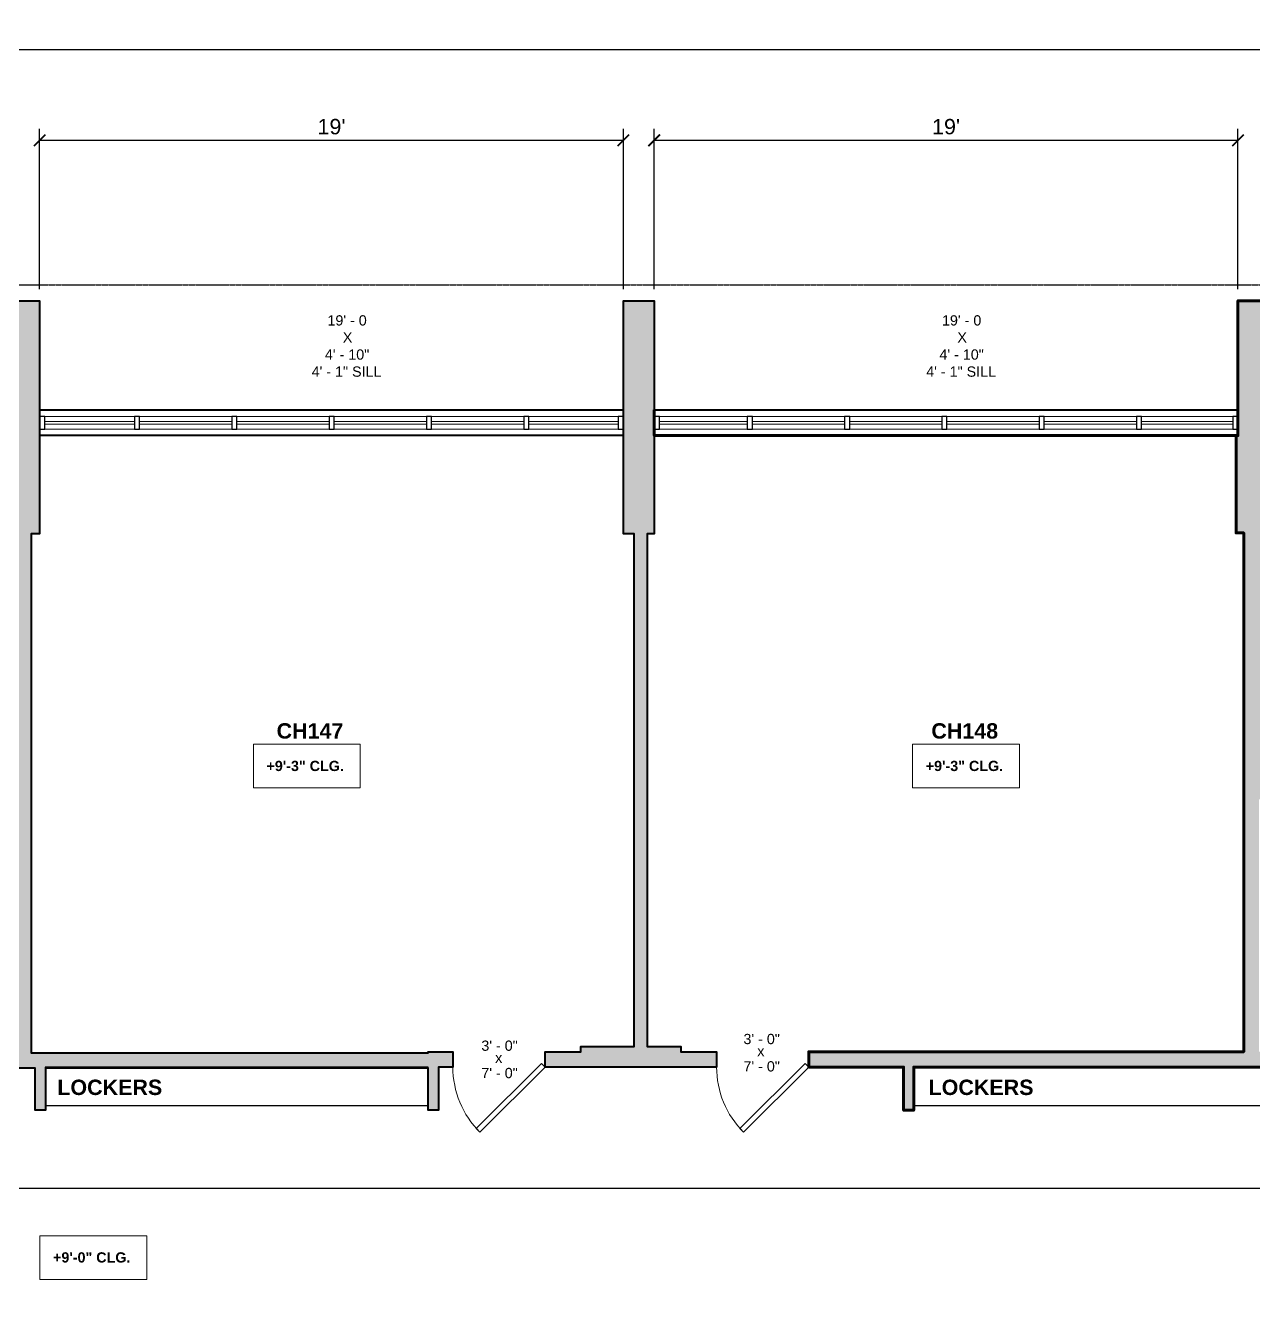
# Model space of a CAD drawing. Header units: inches. Extents: x -2078 to 106214, y -964 to 6385.
# Drawn here: x 26511 to 26991, y 4214 to 4715 of the extents above; entities that cross this region are included whole.
import ezdxf

# ---------------------------------------------------------------- set-up
doc = ezdxf.new("R2010")
doc.units = ezdxf.units.IN
doc.header["$MEASUREMENT"] = 0
doc.linetypes.add('HIDDEN2', pattern=[0.1875, 0.125, -0.0625])
for name, color, linetype, lineweight in [('A-ANNO', 2, 'Continuous', 5), ('A-ANNO-DIMS', 1, 'Continuous', 9), ('A-CASE', 4, 'Continuous', 9), ('A-DOOR', 1, 'Continuous', 18), ('A-FLOR', 6, 'Continuous', 18), ('A-GLAZ-CURT', 52, 'Continuous', 9), ('A-GLAZ-CWMG', 51, 'Continuous', 9), ('A-HIDDEN', 2, 'HIDDEN2', 18), ('A-WALL', 3, 'Continuous', 40), ('Q-CASE', 4, 'Continuous', 30)]:
    doc.layers.add(name, color=color, linetype=linetype, lineweight=lineweight)
doc.layers.add('A-HATCH', color=9, linetype='Continuous')
doc.styles.add('Arial_1', font='arial.ttf', dxfattribs={"height": 0.0625})
doc.styles.add('Arial_2', font='arial.ttf', dxfattribs={"height": 3})
doc.styles.add('Arial_B', font='arialbd.ttf', dxfattribs={"height": 4.5})
doc.styles.add('Arial_B_1', font='arialbd.ttf', dxfattribs={"height": 3})
doc.styles.add('JC', font='arial.ttf', dxfattribs={"height": 0.125})
doc.dimstyles.new('JC-DIMS', dxfattribs={"dimtxt": 0.125, "dimasz": 0.09375, "dimexe": 0.09375, "dimexo": 0.09375, "dimgap": 0.046875, "dimtad": 1, "dimdec": 1, "dimzin": 0, "dimdsep": 46, "dimlunit": 4, "dimtxsty": 'JC', "dimblk": 'ARCHTICK', "dimcen": 0.09, "dimclrd": 1, "dimclre": 1, "dimclrt": 256, "dimadec": 0, "dimazin": 0, "dimtfac": 1, "dimtdec": 1, "dimtofl": 0, "dimtmove": 1, "dimatfit": 3, "dimfxl": 1, "dimtolj": 1, "dimtzin": 0, "dimarcsym": 0})

# ---------------------------------------------------------------- blocks, each defined once
blk = doc.blocks.new('JC_DOOR_SINGLE PANEL - SINGLE DOOR-1525208-3RD FL')
at = {"layer": 'A-DOOR', "lineweight": 30}
for p, q in [((-8.87, -27.04), (16.59, -1.59)), ((18, -3), (-7.46, -28.46)), ((16.59, -1.59), (18, -3)), ((-7.46, -28.46), (-8.87, -27.04))]:
    blk.add_line(p, q, dxfattribs=at)
at = {"layer": 'A-DOOR', "lineweight": 9}
blk.add_arc((18, -3), 36, 180, 225, dxfattribs=at)
blk = doc.blocks.new('System Panel - Glazed-1575748-3RD FL')
at = {"layer": 'A-GLAZ-CURT', "lineweight": 18}
for p, q in [((17.16, 0.5), (-17.16, 0.5)), ((-17.16, 0.5), (-17.16, -0.5)), ((17.16, -0.5), (17.16, 0.5)), ((-17.16, -0.5), (17.16, -0.5))]:
    blk.add_line(p, q, dxfattribs=at)
blk = doc.blocks.new('System Panel - Glazed-1575383-3RD FL')
at = {"layer": 'A-GLAZ-CURT', "lineweight": 18}
for p, q in [((18, 0.5), (-18, 0.5)), ((-18, 0.5), (-18, -0.5)), ((18, -0.5), (18, 0.5)), ((-18, -0.5), (18, -0.5))]:
    blk.add_line(p, q, dxfattribs=at)
blk = doc.blocks.new('System Panel - Glazed-1575749-3RD FL')
at = {"layer": 'A-GLAZ-CURT', "lineweight": 18}
for p, q in [((17.82, 0.5), (-17.82, 0.5)), ((-17.82, 0.5), (-17.82, -0.5)), ((17.82, -0.5), (17.82, 0.5)), ((-17.82, -0.5), (17.82, -0.5))]:
    blk.add_line(p, q, dxfattribs=at)
blk = doc.blocks.new('Rectangular Mullion - 2_5_ x 5_ rectangular-1575385-3RD FL')
at = {"layer": 'A-GLAZ-CWMG', "lineweight": 30}
for p, q in [((0, 2.5), (-2, 2.5)), ((-2, 2.5), (-2, -2.5)), ((0, -2.5), (0, 2.5)), ((-2, -2.5), (0, -2.5))]:
    blk.add_line(p, q, dxfattribs=at)
blk = doc.blocks.new('Rectangular Mullion - 2_5_ x 5_ rectangular-1575386-3RD FL')
at = {"layer": 'A-GLAZ-CWMG', "lineweight": 30}
for p, q in [((-2, 2.5), (0, 2.5)), ((-2, -2.5), (-2, 2.5)), ((0, 2.5), (0, -2.5)), ((0, -2.5), (-2, -2.5))]:
    blk.add_line(p, q, dxfattribs=at)
blk = doc.blocks.new('Rectangular Mullion - 2_5_ x 5_ rectangular-1575745-3RD FL')
at = {"layer": 'A-GLAZ-CWMG'}
for p, q in [((686.16, 464.57), (651.85, 464.57)), ((686.16, 459.57), (651.85, 459.57))]:
    blk.add_line(p, q, dxfattribs=at)
blk = doc.blocks.new('Rectangular Mullion - 2_5_ x 5_ rectangular-1575379-3RD FL')
at = {"layer": 'A-GLAZ-CWMG', "lineweight": 30}
for p, q in [((-1, 2.5), (1, 2.5)), ((-1, -2.5), (-1, 2.5)), ((1, 2.5), (1, -2.5)), ((1, -2.5), (-1, -2.5))]:
    blk.add_line(p, q, dxfattribs=at)
blk = doc.blocks.new('Rectangular Mullion - 2_5_ x 5_ rectangular-1573216-3RD FL')
at = {"layer": 'A-GLAZ-CWMG'}
for p, q in [((-474.91, 464.57), (-510.91, 464.57)), ((-474.91, 459.57), (-510.91, 459.57))]:
    blk.add_line(p, q, dxfattribs=at)
blk = doc.blocks.new('Rectangular Mullion - 2_5_ x 5_ rectangular-1575746-3RD FL')
at = {"layer": 'A-GLAZ-CWMG'}
for p, q in [((875.8, 464.57), (840.16, 464.57)), ((875.8, 459.57), (840.16, 459.57))]:
    blk.add_line(p, q, dxfattribs=at)
blk = doc.blocks.new('System Panel - Glazed-1575382-3RD FL')
at = {"layer": 'A-GLAZ-CURT', "lineweight": 18}
for p, q in [((17.5, 0.5), (-17.5, 0.5)), ((-17.5, 0.5), (-17.5, -0.5)), ((17.5, -0.5), (17.5, 0.5)), ((-17.5, -0.5), (17.5, -0.5))]:
    blk.add_line(p, q, dxfattribs=at)
blk = doc.blocks.new('System Panel - Glazed-1575791-3RD FL')
at = {"layer": 'A-GLAZ-CURT', "lineweight": 18}
for p, q in [((17.46, 0.5), (-17.46, 0.5)), ((-17.46, 0.5), (-17.46, -0.5)), ((17.46, -0.5), (17.46, 0.5)), ((-17.46, -0.5), (17.46, -0.5))]:
    blk.add_line(p, q, dxfattribs=at)
blk = doc.blocks.new('Rectangular Mullion - 2_5_ x 5_ rectangular-1575378-3RD FL')
at = {"layer": 'A-GLAZ-CWMG'}
for p, q in [((206.91, 464.57), (171.91, 464.57)), ((206.91, 459.57), (171.91, 459.57))]:
    blk.add_line(p, q, dxfattribs=at)
blk = doc.blocks.new('Rectangular Mullion - 2_5_ x 5_ rectangular-1575790-3RD FL')
at = {"layer": 'A-GLAZ-CWMG'}
for p, q in [((635.8, 464.57), (600.88, 464.57)), ((635.8, 459.57), (600.88, 459.57))]:
    blk.add_line(p, q, dxfattribs=at)
blk = doc.blocks.new('Casework 11 - Casework 11-1692677-3RD FL')
at = {"layer": 'Q-CASE'}
for p, q in [((888.05, 210.41), (751.18, 210.41)), ((751.18, 210.41), (751.18, 195.49)), ((888.05, 195.49), (888.05, 210.41)), ((751.18, 195.49), (888.05, 195.49))]:
    blk.add_line(p, q, dxfattribs=at)
blk = doc.blocks.new('Casework 12 - Casework 11-1692731-3RD FL')
at = {"layer": 'Q-CASE'}
for p, q in [((890.56, 210.41), (741.04, 210.41)), ((741.04, 210.41), (741.04, 195.49)), ((890.56, 195.49), (890.56, 210.41)), ((741.04, 195.49), (890.56, 195.49))]:
    blk.add_line(p, q, dxfattribs=at)
blk = doc.blocks.new('_ArchTick')
at = {"color": 0, "linetype": 'ByBlock', "const_width": 0.15}
blk.add_lwpolyline([(-0.5, -0.5), (0.5, 0.5)], dxfattribs=at)
blk = doc.blocks.new('*D1075')
at = {"layer": 'A-ANNO-DIMS', "color": 1, "lineweight": -2, "transparency": 16777216}
for p, q in [((25168.76, 4612.42), (25168.76, 4710.35)), ((27133.76, 4557.52), (27133.76, 4710.35)), ((25168.76, 4705.85), (27133.76, 4705.85))]:
    blk.add_line(p, q, dxfattribs=at)
at = {"layer": 'Defpoints', "color": 0, "transparency": 16777216}
for p in [(27133.76, 4705.85), (25168.76, 4607.92), (27133.76, 4553.02)]:
    blk.add_point(p, dxfattribs=at)
at = {"layer": 'A-ANNO-DIMS', "color": 1, "lineweight": -2, "transparency": 16777216, "xscale": 4.5, "yscale": 4.5, "zscale": 4.5, "rotation": 180}
blk.add_blockref('_ArchTick', (25168.76, 4705.85), dxfattribs=at)
at = {"layer": 'A-ANNO-DIMS', "color": 1, "lineweight": -2, "transparency": 16777216, "xscale": 4.5, "yscale": 4.5, "zscale": 4.5}
blk.add_blockref('_ArchTick', (27133.76, 4705.85), dxfattribs=at)
at = {"layer": 'A-ANNO-DIMS', "transparency": 16777216, "insert": (26151.26, 4711.17), "char_height": 6, "width": 0.5739, "attachment_point": 5, "style": 'JC'}
blk.add_mtext('\\A1;163\'-9"', dxfattribs=at)
blk = doc.blocks.new('*D759')
at = {"layer": 'A-ANNO-DIMS', "color": 1, "lineweight": -2, "transparency": 16777216}
for p, q in [((26516.76, 4612.18), (26516.76, 4674.82)), ((26744.76, 4612.18), (26744.76, 4674.82)), ((26516.76, 4670.32), (26744.76, 4670.32))]:
    blk.add_line(p, q, dxfattribs=at)
at = {"layer": 'Defpoints', "color": 0, "transparency": 16777216}
for p in [(26744.76, 4670.32), (26516.76, 4607.68), (26744.76, 4607.68)]:
    blk.add_point(p, dxfattribs=at)
at = {"layer": 'A-ANNO-DIMS', "color": 1, "lineweight": -2, "transparency": 16777216, "xscale": 4.5, "yscale": 4.5, "zscale": 4.5, "rotation": 180}
blk.add_blockref('_ArchTick', (26516.76, 4670.32), dxfattribs=at)
at = {"layer": 'A-ANNO-DIMS', "color": 1, "lineweight": -2, "transparency": 16777216, "xscale": 4.5, "yscale": 4.5, "zscale": 4.5}
blk.add_blockref('_ArchTick', (26744.76, 4670.32), dxfattribs=at)
at = {"layer": 'A-ANNO-DIMS', "transparency": 16777216, "insert": (26630.76, 4675.63), "char_height": 6, "width": 0.4874, "attachment_point": 5, "style": 'JC'}
blk.add_mtext("\\A1;19'", dxfattribs=at)
blk = doc.blocks.new('*D761')
at = {"layer": 'A-ANNO-DIMS', "color": 1, "lineweight": -2, "transparency": 16777216}
for p, q in [((26756.76, 4612.18), (26756.76, 4674.82)), ((26984.76, 4612.18), (26984.76, 4674.82)), ((26756.76, 4670.32), (26984.76, 4670.32))]:
    blk.add_line(p, q, dxfattribs=at)
at = {"layer": 'Defpoints', "color": 0, "transparency": 16777216}
for p in [(26984.76, 4670.32), (26756.76, 4607.68), (26984.76, 4607.68)]:
    blk.add_point(p, dxfattribs=at)
at = {"layer": 'A-ANNO-DIMS', "color": 1, "lineweight": -2, "transparency": 16777216, "xscale": 4.5, "yscale": 4.5, "zscale": 4.5, "rotation": 180}
blk.add_blockref('_ArchTick', (26756.76, 4670.32), dxfattribs=at)
at = {"layer": 'A-ANNO-DIMS', "color": 1, "lineweight": -2, "transparency": 16777216, "xscale": 4.5, "yscale": 4.5, "zscale": 4.5}
blk.add_blockref('_ArchTick', (26984.76, 4670.32), dxfattribs=at)
at = {"layer": 'A-ANNO-DIMS', "transparency": 16777216, "insert": (26870.76, 4675.63), "char_height": 6, "width": 0.4874, "attachment_point": 5, "style": 'JC'}
blk.add_mtext("\\A1;19'", dxfattribs=at)
blk = doc.blocks.new('*D837')
at = {"layer": 'A-ANNO-DIMS', "color": 1, "lineweight": -2, "transparency": 16777216}
for p, q in [((25479.76, 4262.24), (25479.76, 4256.59)), ((25479.76, 4261.09), (27085.76, 4261.09)), ((27085.76, 4262.24), (27085.76, 4256.59))]:
    blk.add_line(p, q, dxfattribs=at)
at = {"layer": 'Defpoints', "color": 0, "transparency": 16777216}
for p in [(25479.76, 4266.74), (27085.76, 4266.74), (27085.76, 4261.09)]:
    blk.add_point(p, dxfattribs=at)
at = {"layer": 'A-ANNO-DIMS', "color": 1, "lineweight": -2, "transparency": 16777216, "xscale": 4.5, "yscale": 4.5, "zscale": 4.5, "rotation": 180}
blk.add_blockref('_ArchTick', (25479.76, 4261.09), dxfattribs=at)
at = {"layer": 'A-ANNO-DIMS', "color": 1, "lineweight": -2, "transparency": 16777216, "xscale": 4.5, "yscale": 4.5, "zscale": 4.5}
blk.add_blockref('_ArchTick', (27085.76, 4261.09), dxfattribs=at)
at = {"layer": 'A-ANNO-DIMS', "transparency": 16777216, "insert": (26282.76, 4266.4), "char_height": 6, "width": 0.6604, "attachment_point": 5, "style": 'JC'}
blk.add_mtext('\\A1;133\'-10"', dxfattribs=at)
blk = doc.blocks.new('*D847')
at = {"layer": 'A-ANNO-DIMS', "color": 1, "lineweight": -2, "transparency": 16777216}
for p, q in [((27133.76, 4411.52), (27133.76, 3338.45)), ((25168.76, 3666.42), (25168.76, 3338.45)), ((25168.76, 3342.95), (27133.76, 3342.95))]:
    blk.add_line(p, q, dxfattribs=at)
at = {"layer": 'Defpoints', "color": 0, "transparency": 16777216}
for p in [(27133.76, 4416.02), (25168.76, 3670.92), (27133.76, 3342.95)]:
    blk.add_point(p, dxfattribs=at)
at = {"layer": 'A-ANNO-DIMS', "color": 1, "lineweight": -2, "transparency": 16777216, "xscale": 4.5, "yscale": 4.5, "zscale": 4.5, "rotation": 180}
blk.add_blockref('_ArchTick', (25168.76, 3342.95), dxfattribs=at)
at = {"layer": 'A-ANNO-DIMS', "color": 1, "lineweight": -2, "transparency": 16777216, "xscale": 4.5, "yscale": 4.5, "zscale": 4.5}
blk.add_blockref('_ArchTick', (27133.76, 3342.95), dxfattribs=at)
at = {"layer": 'A-ANNO-DIMS', "transparency": 16777216, "insert": (26151.26, 3348.27), "char_height": 6, "width": 0.5739, "attachment_point": 5, "style": 'JC'}
blk.add_mtext('\\A1;163\'-9"', dxfattribs=at)
blk = doc.blocks.new('JC- existing door Tag_quad - JC- existing door Tag_quad-839775-3RD FL')
at = {"layer": 'A-ANNO', "insert": (-0.0234, 0.0378), "char_height": 0.0625, "width": 0.0505, "attachment_point": 1, "style": 'Arial_1', "bg_fill": 2}
blk.add_mtext('x', dxfattribs=at)

msp = doc.modelspace()

# ---------------------------------------------------------------- hatches: boundary and pattern name
at = {"layer": 'A-HATCH'}
h = msp.add_hatch(color=256, dxfattribs=at)
h.dxf.hatch_style = 1
h.paths.add_polyline_path([(26999.009, 4553.021), (26997.259, 4553.021), (26997.259, 4565.021), (26996.759, 4565.021), (26996.759, 4607.684), (26984.759, 4607.684), (26984.759, 4555.021), (26984.009, 4555.021), (26984.009, 4517.021), (26987.009, 4517.021), (26987.009, 4314.407), (26817.139, 4314.407), (26817.139, 4308.407), (26854.139, 4308.407), (26854.139, 4291.538), (26858.139, 4291.538), (26858.139, 4308.407), (26995.521, 4308.407), (26995.521, 4291.538), (26999.521, 4291.538), (26999.521, 4308.407), (27004.884, 4308.407), (27004.884, 4314.407), (26993.009, 4314.407), (26993.009, 4413.021), (27025.384, 4413.021), (27025.384, 4419.021), (26995.009, 4419.021), (26995.009, 4517.021), (26999.009, 4517.021)])

# ---------------------------------------------------------------- linework, layer by layer
at = {"layer": 'A-ANNO', "flags": 128}
for points in [[(26600.245, 4434.455), (26641.981, 4434.455), (26641.981, 4417.387), (26600.245, 4417.387)], [(26857.701, 4434.455), (26899.437, 4434.455), (26899.437, 4417.387), (26857.701, 4417.387)], [(26516.894, 4242.522), (26558.63, 4242.522), (26558.63, 4225.453), (26516.894, 4225.453)]]:
    msp.add_lwpolyline(points, close=True, dxfattribs=at)
at = {"layer": 'A-FLOR', "color": 7}
msp.add_line((26854.139, 4308.362), (26817.094, 4308.362), dxfattribs=at)
at = {"layer": 'A-WALL'}
for points in [[(26504.759, 4607.684), (26516.759, 4607.684), (26516.759, 4565.021), (26516.835, 4565.021), (26744.759, 4565.021)], [(26744.759, 4555.021), (26516.835, 4555.021), (26516.835, 4565.021)], [(26516.835, 4555.021), (26516.759, 4555.021), (26516.759, 4516.684), (26513.424, 4516.684), (26513.424, 4314.021), (26668.521, 4314.021), (26668.521, 4314.407), (26678.158, 4314.407), (26678.158, 4308.407), (26672.521, 4308.407), (26672.521, 4291.538), (26668.521, 4291.538), (26668.521, 4308.021), (26519.002, 4308.021), (26519.002, 4291.521), (26515.002, 4291.521), (26515.002, 4308.021), (26474.289, 4308.021)]]:
    msp.add_lwpolyline(points, dxfattribs=at)
at = {"layer": 'A-WALL', "lineweight": 60}
msp.add_lwpolyline([(26996.759, 4607.684), (26984.759, 4607.684), (26984.759, 4555.021), (26984.009, 4555.021)], dxfattribs=at)

# ---------------------------------------------------------------- block references
at = {"layer": 'A-CASE'}
for name, p in [('Casework 12 - Casework 11-1692731-3RD FL', (25777.959, 4097.954)), ('Casework 11 - Casework 11-1692677-3RD FL', (26106.959, 4097.954))]:
    msp.add_blockref(name, p, dxfattribs=at)
at = {"layer": 'A-DOOR'}
for p in [(26696.158, 4311.407), (26799.139, 4311.407)]:
    msp.add_blockref('JC_DOOR_SINGLE PANEL - SINGLE DOOR-1525208-3RD FL', p, dxfattribs=at)
at = {"layer": 'A-GLAZ-CURT'}
for name, p in [('System Panel - Glazed-1575382-3RD FL', (26536.335, 4560.021)), ('System Panel - Glazed-1575383-3RD FL', (26573.835, 4560.021)), ('System Panel - Glazed-1575383-3RD FL', (26611.835, 4560.021)), ('System Panel - Glazed-1575383-3RD FL', (26649.835, 4560.021)), ('System Panel - Glazed-1575383-3RD FL', (26687.835, 4560.021)), ('System Panel - Glazed-1575791-3RD FL', (26725.297, 4560.021)), ('System Panel - Glazed-1575748-3RD FL', (26775.967, 4560.021)), ('System Panel - Glazed-1575383-3RD FL', (26813.123, 4560.021)), ('System Panel - Glazed-1575383-3RD FL', (26851.123, 4560.021)), ('System Panel - Glazed-1575383-3RD FL', (26889.123, 4560.021)), ('System Panel - Glazed-1575383-3RD FL', (26927.123, 4560.021)), ('System Panel - Glazed-1575749-3RD FL', (26964.941, 4560.021))]:
    msp.add_blockref(name, p, dxfattribs=at)
at = {"layer": 'A-GLAZ-CWMG', "rotation": 180}
for p in [(26516.835, 4560.021), (26756.81, 4560.021)]:
    msp.add_blockref('Rectangular Mullion - 2_5_ x 5_ rectangular-1575385-3RD FL', p, dxfattribs=at)
at = {"layer": 'A-GLAZ-CWMG'}
for name, p in [('Rectangular Mullion - 2_5_ x 5_ rectangular-1575378-3RD FL', (26346.929, 4097.954)), ('Rectangular Mullion - 2_5_ x 5_ rectangular-1573216-3RD FL', (27066.75, 4097.954)), ('Rectangular Mullion - 2_5_ x 5_ rectangular-1573216-3RD FL', (27104.75, 4097.954)), ('Rectangular Mullion - 2_5_ x 5_ rectangular-1573216-3RD FL', (27142.75, 4097.954)), ('Rectangular Mullion - 2_5_ x 5_ rectangular-1573216-3RD FL', (27180.75, 4097.954)), ('Rectangular Mullion - 2_5_ x 5_ rectangular-1575790-3RD FL', (26106.959, 4097.954)), ('Rectangular Mullion - 2_5_ x 5_ rectangular-1575745-3RD FL', (26106.959, 4097.954)), ('Rectangular Mullion - 2_5_ x 5_ rectangular-1573216-3RD FL', (27306.038, 4097.954)), ('Rectangular Mullion - 2_5_ x 5_ rectangular-1573216-3RD FL', (27344.038, 4097.954)), ('Rectangular Mullion - 2_5_ x 5_ rectangular-1573216-3RD FL', (27382.038, 4097.954)), ('Rectangular Mullion - 2_5_ x 5_ rectangular-1573216-3RD FL', (27420.038, 4097.954)), ('Rectangular Mullion - 2_5_ x 5_ rectangular-1575746-3RD FL', (26106.959, 4097.954))]:
    msp.add_blockref(name, p, dxfattribs=at)
at = {"layer": 'A-GLAZ-CWMG', "extrusion": (0, 0, -1), "rotation": 180}
for name, p in [('Rectangular Mullion - 2_5_ x 5_ rectangular-1575379-3RD FL', (-26554.835, 4560.021)), ('Rectangular Mullion - 2_5_ x 5_ rectangular-1575379-3RD FL', (-26592.835, 4560.021)), ('Rectangular Mullion - 2_5_ x 5_ rectangular-1575379-3RD FL', (-26630.835, 4560.021)), ('Rectangular Mullion - 2_5_ x 5_ rectangular-1575379-3RD FL', (-26668.835, 4560.021)), ('Rectangular Mullion - 2_5_ x 5_ rectangular-1575379-3RD FL', (-26706.835, 4560.021)), ('Rectangular Mullion - 2_5_ x 5_ rectangular-1575386-3RD FL', (-26744.759, 4560.021)), ('Rectangular Mullion - 2_5_ x 5_ rectangular-1575379-3RD FL', (-26794.123, 4560.021)), ('Rectangular Mullion - 2_5_ x 5_ rectangular-1575379-3RD FL', (-26832.123, 4560.021)), ('Rectangular Mullion - 2_5_ x 5_ rectangular-1575379-3RD FL', (-26870.123, 4560.021)), ('Rectangular Mullion - 2_5_ x 5_ rectangular-1575379-3RD FL', (-26908.123, 4560.021)), ('Rectangular Mullion - 2_5_ x 5_ rectangular-1575379-3RD FL', (-26946.123, 4560.021)), ('Rectangular Mullion - 2_5_ x 5_ rectangular-1575386-3RD FL', (-26984.759, 4560.021))]:
    msp.add_blockref(name, p, dxfattribs=at)

# ---------------------------------------------------------------- texts
at = {"layer": 'A-ANNO', "attachment_point": 1}
for s, insert, char_height, width, style in [("19' - 0 ", (26629.168, 4602.001), 4, 21.412, 'Arial_2'), ("19' - 0 ", (26869.168, 4602.001), 4, 21.412, 'Arial_2'), ('X ', (26635.168, 4595.334), 4, 6.666, 'Arial_2'), ('X ', (26875.168, 4595.334), 4, 6.666, 'Arial_2'), ('4\' - 10"', (26628.168, 4588.667), 4, 21.816, 'Arial_2'), ('4\' - 10"', (26868.168, 4588.667), 4, 21.816, 'Arial_2'), ('4\' - 1" SILL', (26623.001, 4582.001), 4, 34.138, 'Arial_2'), ('4\' - 1" SILL', (26863.001, 4582.001), 4, 34.138, 'Arial_2'), ('CH147', (26609.313, 4442.683), 6, 75.346, 'Arial_B'), ('CH148', (26865.017, 4442.683), 6, 75.346, 'Arial_B'), ('+9\'-3" CLG.', (26605.365, 4428.002), 4, 37.976, 'Arial_B_1'), ('+9\'-3" CLG.', (26862.821, 4428.002), 4, 37.976, 'Arial_B_1'), ('LOCKERS', (26523.677, 4303.488), 6, 50.5, 'Arial_B'), ('LOCKERS', (26863.926, 4303.488), 6, 50.5, 'Arial_B'), ('+9\'-0" CLG.', (26522.014, 4236.068), 4, 37.976, 'Arial_B_1')]:
    msp.add_mtext(s, dxfattribs=dict(at, insert=insert, char_height=char_height, width=width, style=style))

# ---------------------------------------------------------------- dimensions: what is measured, and where the dimension line sits
at = {"layer": 'A-ANNO-DIMS'}
for base, p1, p2, picture, middle in [((27133.759, 4705.852), (25168.759, 4607.92), (27133.759, 4553.021), '*D1075', (26151.259, 4711.167)), ((26744.759, 4670.321), (26516.759, 4607.684), (26744.759, 4607.684), '*D759', (26630.759, 4675.634)), ((26984.759, 4670.321), (26756.759, 4607.684), (26984.759, 4607.684), '*D761', (26870.759, 4675.634)), ((27133.759, 3342.954), (25168.759, 3670.92), (27133.759, 4416.021), '*D847', (26151.259, 3348.27)), ((27085.759, 4261.085), (25479.759, 4266.742), (27085.759, 4266.742), '*D837', (26282.759, 4266.401))]:
    dim = msp.add_linear_dim(base=base, p1=p1, p2=p2, dimstyle='JC-DIMS', dxfattribs=at)
    dim.commit()
    dim.dimension.update_dxf_attribs({"geometry": picture, "text_midpoint": middle})

# ---------------------------------------------------------------- next in the draw order: block references
at = {"layer": 'A-ANNO', "xscale": 64, "yscale": 64, "zscale": 64}
for p in [(26798.516, 4314.222), (26696.158, 4311.615)]:
    msp.add_blockref('JC- existing door Tag_quad - JC- existing door Tag_quad-839775-3RD FL', p, dxfattribs=at)

# ---------------------------------------------------------------- next in the draw order: hatches: boundary and pattern name
at = {"layer": 'A-HATCH'}
h = msp.add_hatch(color=256, dxfattribs=at)
h.dxf.hatch_style = 1
h.paths.add_polyline_path([(26756.759, 4555.021), (26756.81, 4565.021), (26756.759, 4565.021), (26756.759, 4607.684), (26744.759, 4607.684), (26744.759, 4516.684), (26749.009, 4516.684), (26749.009, 4316.407), (26728.139, 4316.407), (26728.139, 4314.407), (26714.158, 4314.407), (26714.158, 4308.407), (26781.139, 4308.407), (26781.139, 4314.407), (26767.139, 4314.407), (26767.139, 4316.407), (26754.009, 4316.407), (26754.009, 4516.684), (26756.759, 4516.684)])
h.paths.add_polyline_path([(26516.759, 4607.684), (26504.759, 4607.684), (26504.759, 4516.684), (26507.424, 4516.684), (26507.424, 4314.021), (26474.289, 4314.021), (26474.289, 4308.021), (26515.002, 4308.021), (26515.002, 4291.521), (26519.002, 4291.521), (26519.002, 4308.021), (26668.521, 4308.021), (26668.521, 4291.538), (26672.521, 4291.538), (26672.521, 4308.407), (26678.158, 4308.407), (26678.158, 4314.407), (26668.521, 4314.407), (26668.521, 4314.021), (26513.424, 4314.021), (26513.424, 4516.684), (26516.759, 4516.684), (26516.759, 4555.021), (26516.835, 4555.021), (26516.835, 4565.021), (26516.759, 4565.021)])
h.paths.add_polyline_path([(26276.759, 4607.684), (26264.759, 4607.684), (26264.759, 4516.684), (26267.69, 4516.684), (26267.69, 4314.021), (26234.509, 4314.021), (26234.509, 4308.021), (26274.32, 4308.021), (26274.32, 4292.968), (26278.32, 4292.968), (26278.32, 4308.021), (26428.521, 4308.021), (26428.521, 4290.788), (26432.521, 4290.788), (26432.521, 4308.021), (26438.289, 4308.021), (26438.289, 4314.021), (26273.69, 4314.021), (26273.69, 4516.684), (26276.759, 4516.684), (26276.759, 4555.021), (26276.866, 4555.021), (26276.866, 4565.021), (26276.759, 4565.021)])
h.paths.add_polyline_path([(26036.759, 4607.684), (26024.759, 4607.684), (26024.759, 4516.684), (26027.759, 4516.684), (26027.759, 4314.021), (25993.667, 4314.021), (25993.667, 4308.021), (26035.009, 4308.021), (26035.009, 4290.788), (26039.009, 4290.788), (26039.009, 4308.021), (26189.009, 4308.021), (26189.009, 4290.788), (26193.009, 4290.788), (26193.009, 4308.021), (26198.509, 4308.021), (26198.509, 4314.021), (26033.759, 4314.021), (26033.759, 4516.684), (26036.759, 4516.684), (26036.759, 4555.021), (26037.078, 4555.021), (26037.078, 4565.021), (26036.759, 4565.021)])
h.paths.add_polyline_path([(25796.759, 4607.684), (25784.759, 4607.684), (25784.759, 4516.684), (25787.947, 4516.684), (25787.947, 4314.021), (25753.947, 4314.021), (25753.947, 4308.021), (25796.167, 4308.021), (25796.167, 4291.021), (25800.167, 4291.021), (25800.167, 4308.021), (25948.167, 4308.021), (25948.167, 4290.788), (25952.167, 4290.788), (25952.167, 4308.021), (25957.667, 4308.021), (25957.667, 4314.021), (25793.947, 4314.021), (25793.947, 4516.684), (25796.759, 4516.684), (25796.759, 4555.021), (25797.14, 4555.021), (25797.14, 4565.021), (25796.759, 4565.021)])
h.paths.add_polyline_path([(25554.325, 4180.021), (25479.759, 4180.021), (25479.759, 4185.021), (25473.759, 4185.021), (25473.759, 4180.021), (25455.091, 4180.021), (25455.091, 4122.021), (25549.325, 4122.021), (25549.325, 3908.271), (25554.325, 3908.271)])
h.paths.add_polyline_path([(25559.325, 3869.271), (25554.325, 3869.271), (25554.325, 3871.771), (25549.325, 3871.771), (25549.325, 3869.271), (25544.325, 3869.271), (25544.325, 3716.021), (25545.792, 3716.021), (25545.792, 3708.021), (25545.759, 3671.157), (25557.759, 3671.157), (25557.759, 3707.513), (25557.759, 3717.513), (25559.325, 3717.513)])
h.paths.add_polyline_path([(25634.325, 3920.785), (25626.325, 3920.785), (25626.325, 3778.735), (25634.325, 3778.735)])
h.paths.add_polyline_path([(25701.542, 3717.513), (25701.325, 3717.513), (25559.325, 3717.513), (25557.759, 3717.513), (25557.759, 3707.513), (25701.325, 3707.513), (25701.542, 3707.513)])
h.paths.add_polyline_path([(25401.759, 3731.157), (25389.759, 3731.157), (25389.759, 3671.157), (25401.759, 3671.157)])

# ---------------------------------------------------------------- next in the draw order: linework, layer by layer
at = {"layer": 'A-HIDDEN', "lineweight": 30}
msp.add_lwpolyline([(27159.634, 3814.961), (26792.316, 3814.961), (26792.316, 3665.436), (25143.754, 3665.436), (25143.754, 4613.942), (27159.634, 4613.942)], close=True, dxfattribs=at)
at = {"layer": 'A-WALL'}
msp.add_lwpolyline([(26756.81, 4555.021), (26756.759, 4555.021), (26756.759, 4516.684), (26754.009, 4516.684), (26754.009, 4316.407), (26767.139, 4316.407), (26767.139, 4314.407), (26781.139, 4314.407), (26781.139, 4308.407), (26714.158, 4308.407), (26714.158, 4314.407), (26728.139, 4314.407), (26728.139, 4316.407), (26749.009, 4316.407), (26749.009, 4516.684), (26744.759, 4516.684), (26744.759, 4607.684), (26756.759, 4607.684), (26756.759, 4565.021), (26756.81, 4565.021), (26984.759, 4565.021)], dxfattribs=at)
at = {"layer": 'A-WALL', "lineweight": 60}
msp.add_lwpolyline([(26756.81, 4565.021), (26756.81, 4555.021), (26984.009, 4555.021), (26984.009, 4517.021), (26987.009, 4517.021), (26987.009, 4314.407), (26817.139, 4314.407), (26817.139, 4308.407), (26854.139, 4308.407), (26854.139, 4291.538), (26858.139, 4291.538), (26858.139, 4308.407), (26995.521, 4308.407)], dxfattribs=at)

# ---------------------------------------------------------------- next in the draw order: texts
at = {"layer": 'A-ANNO', "char_height": 4, "width": 17.978, "attachment_point": 1, "style": 'Arial_2'}
for s, insert in [('3\' - 0"', (26689.272, 4318.753)), ('3\' - 0"', (26791.63, 4321.359)), ('7\' - 0"', (26689.272, 4308.071)), ('7\' - 0"', (26791.63, 4310.677))]:
    msp.add_mtext(s, dxfattribs=dict(at, insert=insert))

doc.saveas('drawing.dxf')
